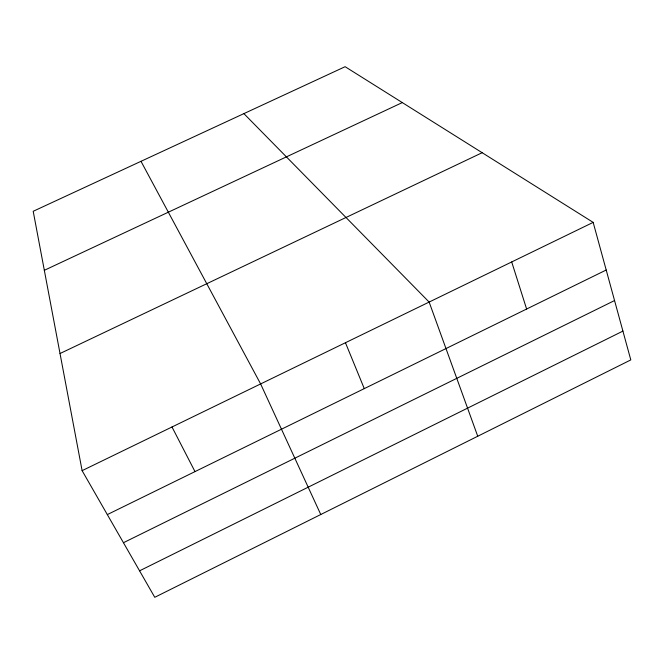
<?xml version="1.0" encoding="UTF-8"?>
<svg xmlns="http://www.w3.org/2000/svg" width="664" height="664" viewBox="0 0 664 664"><rect width="100%" height="100%" fill="white"/><g stroke="black" fill="none" stroke-linecap="round" stroke-linejoin="round"><path stroke-width="1" d="M139.573 570.816L622.915 331.095M123.446 542.712L614.557 300.543M107.319 514.592L606.199 270.016M82.112 470.651L593.168 222.382L630.8 359.913L154.762 597.301L82.112 470.651L33.2 211.285L345.122 66.699L593.168 222.382M60.026 353.522L482.155 152.712M44.33 270.306L402.284 102.58M243.895 113.627L429.143 302.07L477.74 436.24M141 161.319L260.628 383.933L320.762 514.517M172.001 426.985L195 471.606M345.454 342.724L364.279 388.623M511.703 261.956L526.618 309.034"/></g></svg>
